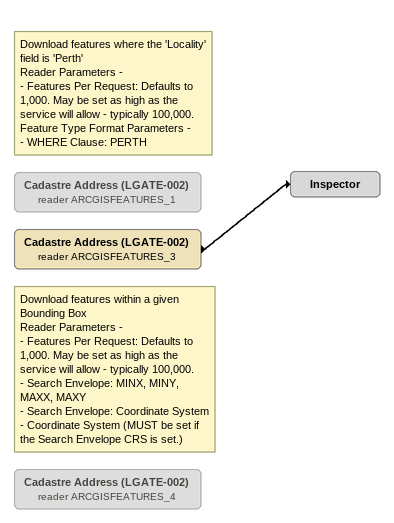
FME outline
Note: Download features where the 'Locality' field is 'Perth' / Reader Parameters - / - Features Per Request: Defaults to 1,000. May be set as high as the service will allow - typically 100,000. / Feature Type Format Parameters - / - WHERE Clause: PERTH
Cadastre Address (LGATE-002) (reader ARCGISFEATURES_1) [off]
Cadastre Address (LGATE-002) (reader ARCGISFEATURES_3)
    -> Inspector
Inspector
Note: Download features within a given Bounding Box / Reader Parameters - / - Features Per Request: Defaults to 1,000. May be set as high as the service will allow - typically 100,000. / - Search Envelope: MINX, MINY, MAXX, MAXY / - Search Envelope: Coordinate System / - Coordinate System (MUST be set if the Search Envelope CRS is set.)
Cadastre Address (LGATE-002) (reader ARCGISFEATURES_4) [off]
